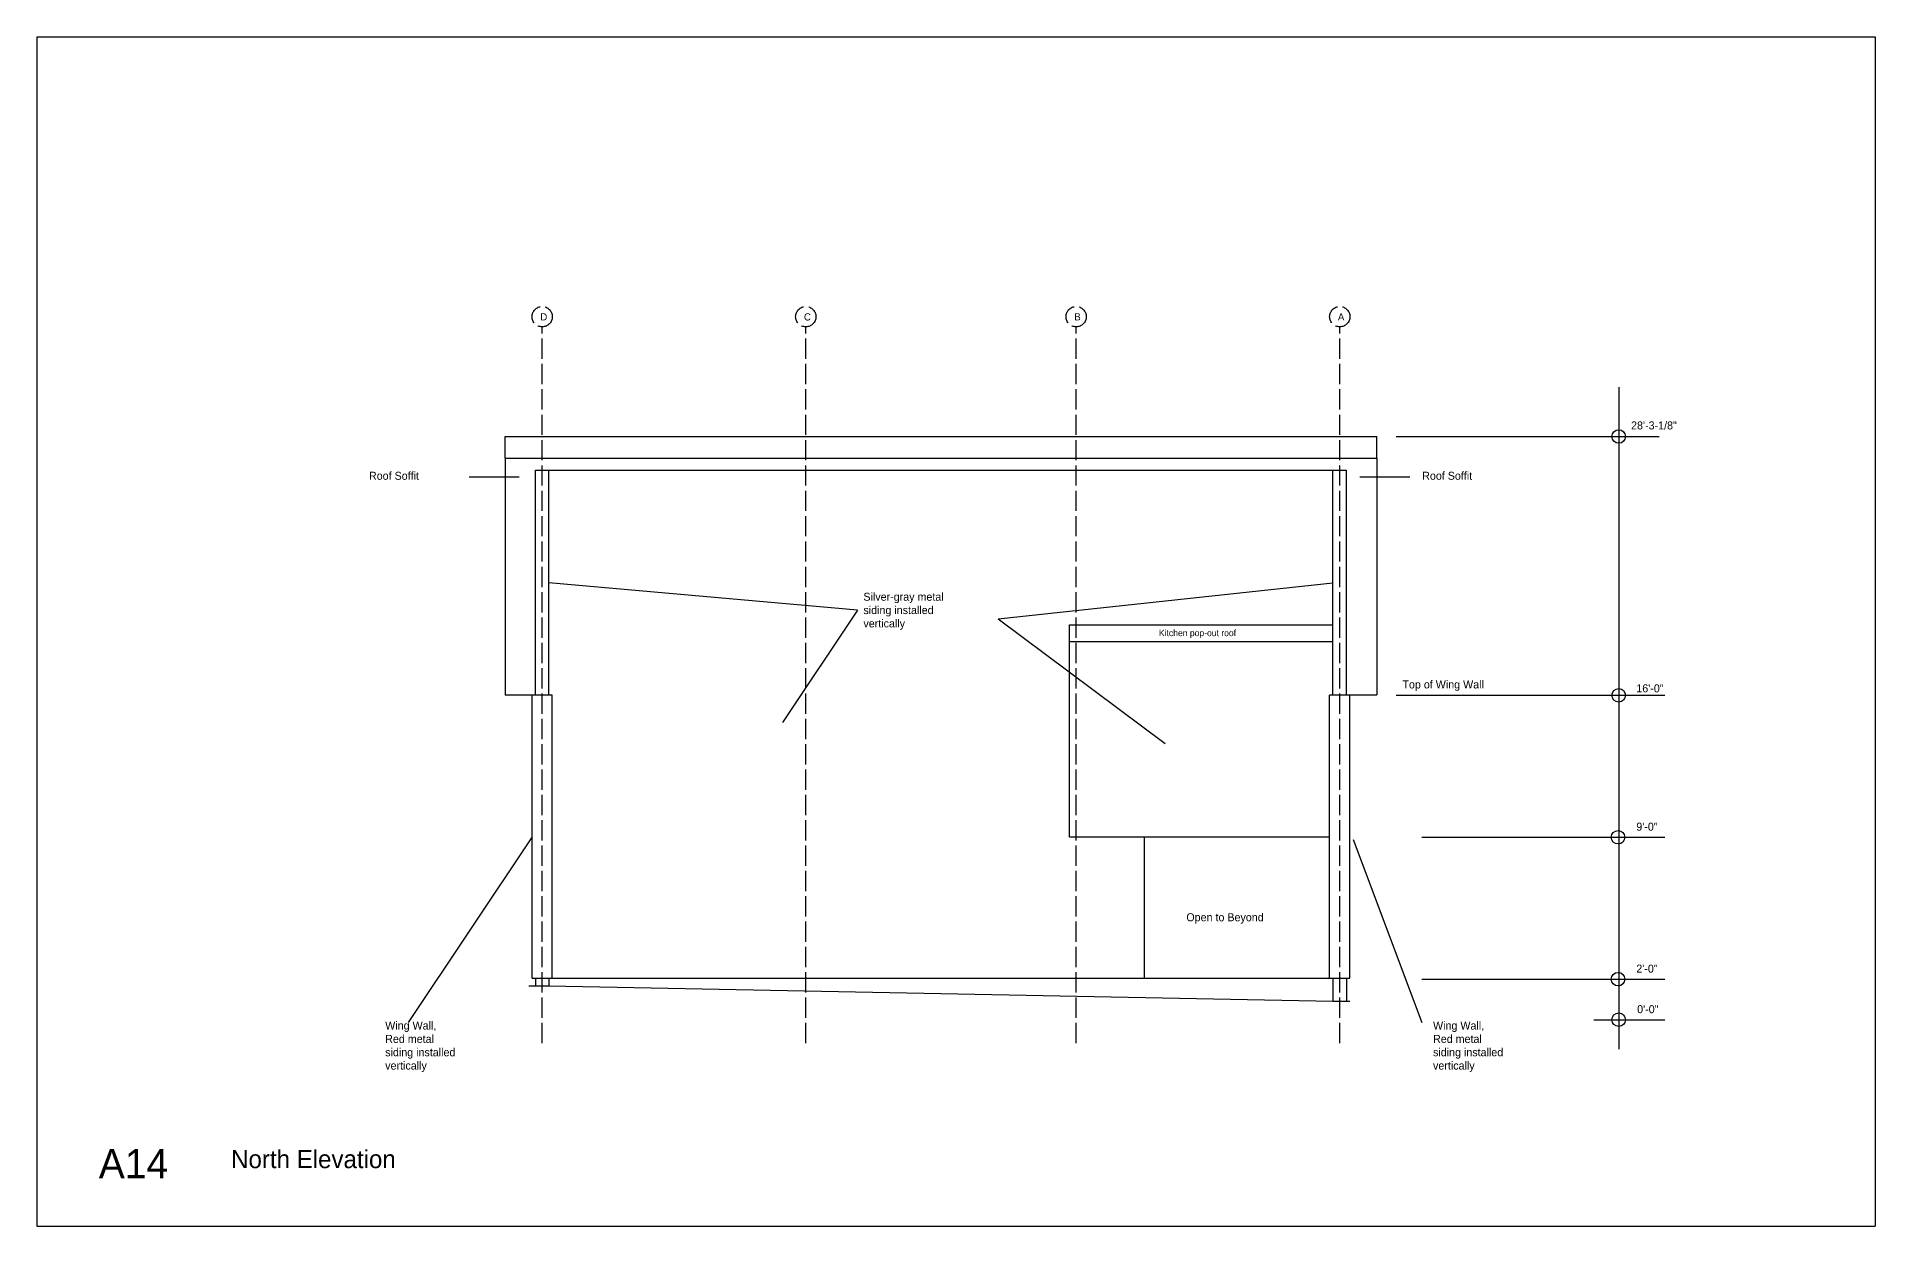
# Model space of a CAD drawing. Header units: inches. Extents: x -173 to 6851, y -308 to 3486.
# Drawn here: x 5763 to 6851, y -308 to 396 of the extents above; entities that cross this region are included whole.
import ezdxf

# ---------------------------------------------------------------- set-up
doc = ezdxf.new("R2010")
doc.units = ezdxf.units.IN
doc.header["$MEASUREMENT"] = 0
doc.linetypes.add('ACAD_ISO02W100', pattern=[15, 12, -3])
for name, color, linetype in [('const', 7, 'Continuous'), ('e1', 7, 'Continuous'), ('e2', 251, 'Continuous'), ('grid', 252, 'ACAD_ISO02W100'), ('walls', 7, 'Continuous')]:
    doc.layers.add(name, color=color, linetype=linetype)

msp = doc.modelspace()

# ---------------------------------------------------------------- linework, layer by layer
for p, q in [((5763.3, 396.2), (5763.3, -307.8)), ((5763.3, 396.2), (6851.3, 396.2)), ((6851.3, 396.2), (6851.3, -307.8)), ((5763.3, -307.8), (6851.3, -307.8))]:
    msp.add_line(p, q)
at = {"layer": 'e1'}
for p, q in [((6040.4, 146.7), (6556.4, 146.7)), ((6048.7, 135.5), (6019.2, 135.5)), ((6575.8, 135.5), (6546.3, 135.5)), ((6374.4, -77.6), (6374.4, 48.2)), ((6374.4, 38.2), (6530.4, 38.2)), ((6528.4, -77.6), (6374.4, -77.6)), ((6418.9, -161.1), (6418.9, -77.6)), ((6066.4, -161.1), (6540.4, -161.1))]:
    msp.add_line(p, q, dxfattribs=at)
at = {"layer": 'e2'}
for p, q in [((6699.5, 188.8), (6699.5, -203)), ((6567.7, 159.6), (6723.4, 159.6)), ((6040.4, 146.7), (6040.4, 6.4)), ((6556.4, 146.7), (6556.4, 6.6)), ((6058.4, 139.7), (6538.4, 139.7)), ((6249, 56.7), (6066.4, 73)), ((6332.2, 51.6), (6530.4, 73)), ((6249, 56.7), (6204.7, -9.6)), ((6332.2, 51.6), (6431, -22.2)), ((6374.4, 48.2), (6530.4, 48.2)), ((6056.4, 6.4), (6040.4, 6.4)), ((6540.4, 6.6), (6556.4, 6.6)), ((6567.7, 6.4), (6726.7, 6.4)), ((6056.4, -77.4), (5983.1, -187.2)), ((6542.4, -79), (6582.9, -187.2)), ((6582.9, -77.6), (6726.7, -77.6)), ((6582.9, -161.6), (6726.7, -161.6)), ((6684.8, -185.6), (6726.7, -185.6))]:
    msp.add_line(p, q, dxfattribs=at)
for centre in [(6699.5, 159.6), (6699.5, 6.4), (6699.1, -77.6), (6699.1, -161.6), (6699.5, -185.6)]:
    msp.add_circle(centre, 4, dxfattribs=at)
at = {"layer": 'grid'}
for p, q in [((6062.4, -199.5), (6062.4, 224.5)), ((6218.4, -199.5), (6218.4, 224.5)), ((6378.4, -199.5), (6378.4, 224.5)), ((6534.4, -199.5), (6534.4, 224.5))]:
    msp.add_line(p, q, dxfattribs=at)
for centre in [(6062.4, 230.5), (6218.4, 230.5), (6378.4, 230.5), (6534.4, 230.5)]:
    msp.add_circle(centre, 6, dxfattribs=at)
at = {"layer": 'walls'}
for p, q in [((6040.4, 159.6), (6556.4, 159.6)), ((6040.4, 146.7), (6040.4, 159.6)), ((6556.4, 146.7), (6556.4, 159.6)), ((6058.4, 6.4), (6058.4, 139.7)), ((6066.4, 6.4), (6066.4, 139.7)), ((6530.4, 6.4), (6530.4, 139.7)), ((6538.4, 6.4), (6538.4, 139.7)), ((6056.4, -161.1), (6056.4, 6.4)), ((6068.4, 6.4), (6056.4, 6.4)), ((6068.4, -161.1), (6068.4, 6.4)), ((6528.4, -161.1), (6528.4, 6.4)), ((6540.4, 6.4), (6528.4, 6.4)), ((6540.4, -161.1), (6540.4, 6.4)), ((6056.4, -161.1), (6066.4, -161.1)), ((6058.4, -161.1), (6058.4, -165.6)), ((6066.4, -161.1), (6066.4, -165.6)), ((6530.4, -161.1), (6530.4, -174.6)), ((6530.4, -161.1), (6538.4, -161.1)), ((6538.4, -161.1), (6538.4, -174.6)), ((6054.4, -165.6), (6066.4, -165.6)), ((6066.4, -165.6), (6530.4, -174.6)), ((6530.4, -174.6), (6540.4, -174.6))]:
    msp.add_line(p, q, dxfattribs=at)

# ---------------------------------------------------------------- texts
at = {"layer": 'const', "attachment_point": 1}
for s, insert, char_height, width in [('D', (6061.3, 232.5), 4.26, 1625.197), ('C', (6217.3, 232.5), 4.26, 1625.197), ('B', (6377.3, 232.5), 4.26, 1625.197), ('A', (6533.3, 232.5), 4.26, 1625.197), ('28\'-3-1/8"', (6706.8, 168.5), 4.74, 1805.775), ('\\PRoof Soffit', (5959.9, 146.6), 4.736, 1805.775), ('\\PRoof Soffit', (6583.2, 146.6), 4.736, 1805.775), ('\\PSilver-gray metal^Jsiding installed^Jvertically', (6252.5, 75), 4.736, 1805.775), ('Kitchen pop-out roof', (6427.4, 45.2), 3.789, 1444.62), ('Top of Wing Wall', (6571.5, 15.2), 4.736, 1805.775), ('16\'-0"', (6709.9, 12.9), 4.74, 1805.775), ('9\'-0"', (6709.9, -69), 4.74, 1805.775), ('Open to Beyond', (6443.6, -122.6), 4.736, 1805.775), ('2\'-0"', (6709.9, -153), 4.74, 1805.775), ('0\'-0"', (6710.4, -177), 4.74, 1805.775), ('Wing Wall,\\PRed metal^Jsiding installed^Jvertically', (5969.5, -186.7), 4.736, 1805.775), ('Wing Wall,\\PRed metal^Jsiding installed^Jvertically', (6589.6, -186.7), 4.736, 1805.775), ('A14', (5800, -262.2), 17.26, 6582.049), ('North Elevation', (5878.3, -262.8), 10.656, 4062.993)]:
    msp.add_mtext(s, dxfattribs=dict(at, insert=insert, char_height=char_height, width=width))

doc.saveas('drawing.dxf')
